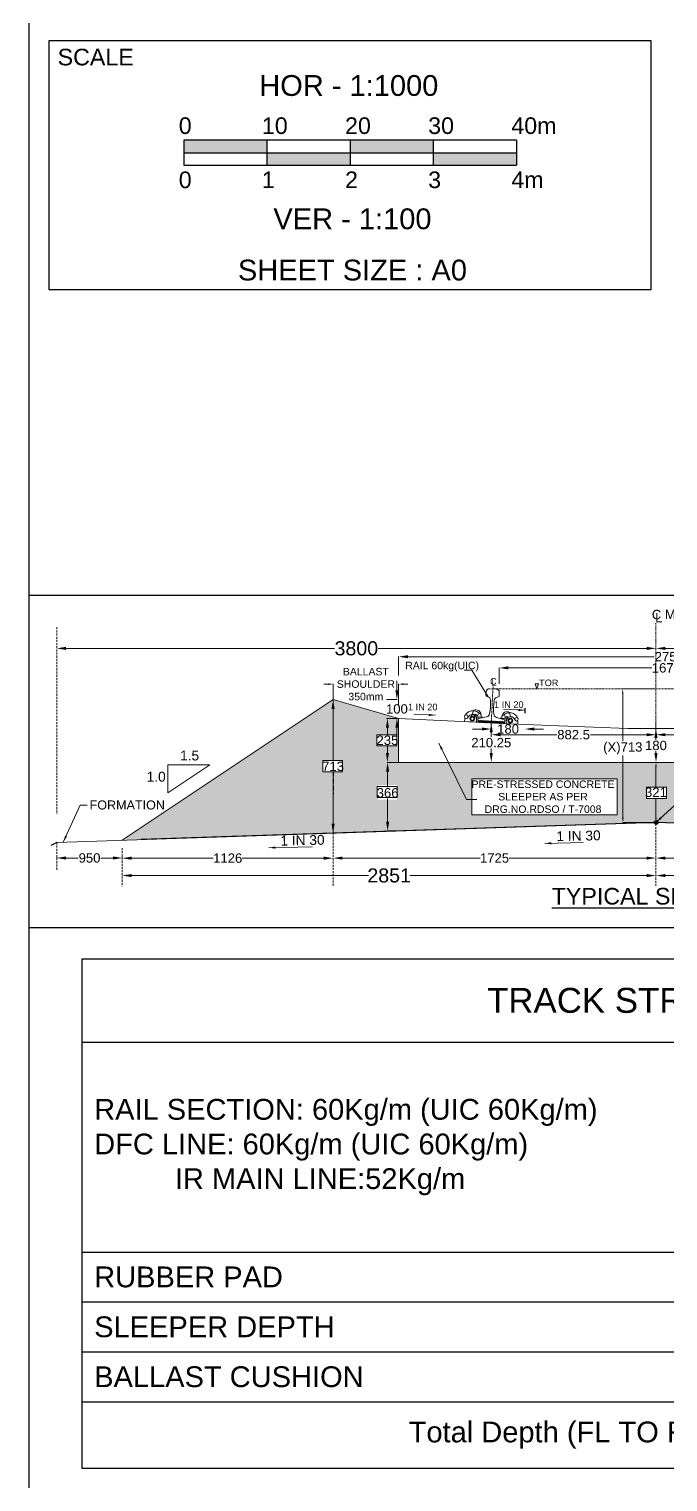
# Model space of a CAD drawing. Header units: metres. Extents: x 0 to 1189, y 0 to 841.
# Drawn here: x 958.5 to 1068.9, y 425.9 to 676.8 of the extents above; entities that cross this region are included whole.
import ezdxf
from ezdxf.enums import TextEntityAlignment as Align

# ---------------------------------------------------------------- set-up
doc = ezdxf.new("R2010")
doc.units = ezdxf.units.M
doc.header["$MEASUREMENT"] = 0
for name, pattern in [('CENTER', [2, 1.25, -0.25, 0.25, -0.25]), ('DASHED', [0.75, 0.5, -0.25]), ('DASHED2', [0.375, 0.25, -0.125])]:
    doc.linetypes.add(name, pattern=pattern)
for name, color, linetype, lineweight in [('AA_CON_0.30', 7, 'Continuous', 30), ('AA_DIM_0.18', 4, 'Continuous', 18), ('AA_TXT_0.20', 7, 'Continuous', 20), ('DIM', 7, 'Continuous', 5), ('DRAWING', 7, 'Continuous', 13), ('HATCH', 254, 'Continuous', 5), ('TRACK', 7, 'Continuous', 25)]:
    doc.layers.add(name, color=color, linetype=linetype, lineweight=lineweight)
doc.layers.add('LEGEND', color=7, linetype='Continuous')
doc.layers.add('title', color=7, linetype='Continuous')
doc.styles.get("Standard").update_dxf_attribs({"font": 'arial.ttf'})
doc.styles.add('Style-Arial', font='arial.ttf')
doc.dimstyles.new('1-100', dxfattribs={"dimtxt": 25, "dimasz": 25, "dimexe": 1, "dimexo": 1, "dimgap": 0.09, "dimtad": 0, "dimtih": 1, "dimtoh": 1, "dimdec": 0, "dimzin": 0, "dimdsep": 46, "dimtxsty": 'Standard', "dimcen": 0.09, "dimclrd": 256, "dimclre": 256, "dimclrt": 256, "dimadec": 0, "dimazin": 0, "dimtfac": 1, "dimtdec": 0, "dimtofl": 0, "dimtmove": 0, "dimatfit": 3, "dimfxl": 1, "dimtolj": 1, "dimtzin": 0, "dimlwd": 9, "dimlwe": 9, "dimarcsym": 0})

# ---------------------------------------------------------------- blocks, each defined once
blk = doc.blocks.new('*T49')
at = {"color": 0, "linetype": 'ByBlock', "lineweight": -2, "transparency": 16777216}
for p, q in [((0, 0), (199.26, 0)), ((0, 0), (0, -87.98)), ((199.26, 0), (199.26, -87.98)), ((0, -14.37), (199.26, -14.37)), ((112.05, -14.37), (112.05, -87.98)), ((112.05, -33.4), (199.26, -33.4)), ((143.15, -33.4), (143.15, -87.98)), ((112.05, -42.02), (199.26, -42.02)), ((0, -50.63), (199.26, -50.63)), ((0, -59.25), (199.26, -59.25)), ((0, -67.87), (199.26, -67.87)), ((0, -76.49), (199.26, -76.49)), ((0, -87.98), (199.26, -87.98))]:
    blk.add_line(p, q, dxfattribs=at)
at = {"color": 0, "transparency": 16777216}
for s, insert, char_height, width, attachment_point in [('TRACK STRUCTURE', (99.63, -7.18), 4.3095, 199.0836, 5), ('{\\C256;Difference between \\PFL- RL (Below Rail Seat)}', (155.65, -23.88), 3.5913, 87.0315, 5), ('{\\C256;RAIL SECTION: 60Kg/m (UIC 60Kg/m) \\PDFC LINE: 60Kg/m (UIC 60Kg/m)                                  IR MAIN LINE:52Kg/m}', (2.15, -32.5), 3.5913, 107.7426, 4), ('IR Line', (127.6, -37.71), 3.591, 30.9249, 5), ('DFC', (171.2, -37.71), 3.591, 55.9342, 5), ('172mm', (127.6, -46.33), 3.591, 30.9249, 5), ('172mm', (171.2, -46.33), 3.591, 55.9342, 5), ('RUBBER PAD ', (2.15, -54.94), 3.5913, 107.7426, 4), ('6mm', (127.6, -54.94), 3.591, 30.9249, 5), ('10mm', (171.2, -54.94), 3.591, 55.9342, 5), ('SLEEPER DEPTH', (2.15, -63.56), 3.5913, 107.7426, 4), ('210mm', (127.6, -63.56), 3.591, 30.9249, 5), ('210mm', (171.2, -63.56), 3.591, 55.9342, 5), ('BALLAST CUSHION', (2.15, -72.18), 3.5913, 107.7426, 4), ('300mm', (127.6, -72.18), 3.591, 30.9249, 5), ('350mm', (171.2, -72.18), 3.591, 55.9342, 5), ('Total Depth (FL TO RL)', (109.18, -82.24), 3.5913, 106.3061, 6), ('688mm', (127.6, -82.24), 3.591, 30.9249, 5), ('742mm', (171.2, -82.24), 3.591, 55.9342, 5)]:
    blk.add_mtext(s, dxfattribs=dict(at, insert=insert, char_height=char_height, width=width, attachment_point=attachment_point))
blk = doc.blocks.new('*D16')
at = {"linetype": 'Continuous', "lineweight": 9, "transparency": 16777216}
for p, q in [((-30840.9, 14590.8), (-30840.9, 14676.8)), ((-30790.9, 14675.8), (-30024.6, 14675.8)), ((-29214.7, 14675.8), (-29870, 14675.8)), ((-29164.7, 14586.9), (-29164.7, 14676.8))]:
    blk.add_line(p, q, dxfattribs=at)
at = {"linetype": 'Continuous', "transparency": 16777216}
for points in [[(-30790.9, 14684.2), (-30790.9, 14667.5), (-30840.9, 14675.8)], [(-29214.7, 14684.2), (-29214.7, 14667.5), (-29164.7, 14675.8)]]:
    blk.add_solid(points, dxfattribs=at)
at = {"layer": 'Defpoints', "color": 0, "linetype": 'Continuous', "transparency": 16777216}
for p in [(-29164.7, 14675.8), (-30840.9, 14589.8), (-29164.7, 14585.9)]:
    blk.add_point(p, dxfattribs=at)
at = {"color": 7, "linetype": 'Continuous', "lineweight": 0, "transparency": 16777216, "insert": (-29947.3, 14675.8), "char_height": 50, "attachment_point": 5}
blk.add_mtext('\\A1;1676 ', dxfattribs=at)
blk = doc.blocks.new('*D17')
at = {"linetype": 'Continuous', "lineweight": 9, "transparency": 16777216}
for p, q in [((-31377.7, 14635), (-31377.7, 14736.6)), ((-31327.7, 14735.6), (-30011.9, 14735.6)), ((-28677.7, 14735.6), (-29851.9, 14735.6)), ((-28627.7, 14586.6), (-28627.7, 14736.6))]:
    blk.add_line(p, q, dxfattribs=at)
at = {"linetype": 'Continuous', "transparency": 16777216}
for points in [[(-31327.7, 14743.9), (-31327.7, 14727.2), (-31377.7, 14735.6)], [(-28677.7, 14743.9), (-28677.7, 14727.2), (-28627.7, 14735.6)]]:
    blk.add_solid(points, dxfattribs=at)
at = {"layer": 'Defpoints', "color": 0, "linetype": 'Continuous', "transparency": 16777216}
for p in [(-28627.7, 14735.6), (-31377.7, 14634), (-28627.7, 14585.6)]:
    blk.add_point(p, dxfattribs=at)
at = {"color": 7, "linetype": 'Continuous', "lineweight": 0, "transparency": 16777216, "insert": (-29931.9, 14735.6), "char_height": 50, "attachment_point": 5}
blk.add_mtext('\\A1;2750 ', dxfattribs=at)
blk = doc.blocks.new('*D19')
at = {"linetype": 'Continuous', "lineweight": 9, "transparency": 16777216}
for p, q in [((-31379.7, 14171.5), (-31437.4, 14171.5)), ((-31436.4, 14121.5), (-31436.4, 14039.1)), ((-31436.4, 13855), (-31436.4, 13978)), ((-31378.8, 13805), (-31437.4, 13805))]:
    blk.add_line(p, q, dxfattribs=at)
at = {"linetype": 'Continuous', "transparency": 16777216}
for points in [[(-31444.7, 14121.5), (-31428.1, 14121.5), (-31436.4, 14171.5)], [(-31444.7, 13855), (-31428.1, 13855), (-31436.4, 13805)]]:
    blk.add_solid(points, dxfattribs=at)
at = {"layer": 'Defpoints', "color": 0, "linetype": 'Continuous', "transparency": 16777216}
for p in [(-31378.7, 14171.5), (-31436.4, 13805), (-31377.8, 13805)]:
    blk.add_point(p, dxfattribs=at)
at = {"color": 7, "linetype": 'Continuous', "transparency": 16777216, "insert": (-31436.4, 14008.5), "char_height": 50, "attachment_point": 5}
blk.add_mtext('\\A1;366', dxfattribs=at)
blk = doc.blocks.new('*D20')
at = {"linetype": 'Continuous', "lineweight": 9, "transparency": 16777216}
for p, q in [((-31752.7, 14589.2), (-31777.7, 14589.2)), ((-31727.7, 14487.8), (-31727.7, 14590.2)), ((-31377.7, 14473.6), (-31377.7, 14590.2)), ((-31352.7, 14589.2), (-31327.7, 14589.2))]:
    blk.add_line(p, q, dxfattribs=at)
at = {"linetype": 'Continuous', "transparency": 16777216}
for points in [[(-31752.7, 14593.3), (-31752.7, 14585), (-31727.7, 14589.2)], [(-31352.7, 14593.3), (-31352.7, 14585), (-31377.7, 14589.2)]]:
    blk.add_solid(points, dxfattribs=at)
at = {"layer": 'Defpoints', "color": 0, "linetype": 'Continuous', "transparency": 16777216}
for p in [(-31377.7, 14589.2), (-31727.7, 14486.8), (-31377.7, 14472.6)]:
    blk.add_point(p, dxfattribs=at)
at = {"color": 7, "linetype": 'Continuous', "transparency": 16777216, "insert": (-31552.7, 14589.2), "char_height": 40, "attachment_point": 5}
blk.add_mtext('\\A1;BALLAST \\PSHOULDER\\P350mm', dxfattribs=at)
blk = doc.blocks.new('*D24')
at = {"linetype": 'Continuous', "lineweight": 9, "transparency": 16777216}
for p, q in [((-31386.7, 14556.5), (-31386.7, 14606.5)), ((-31443.2, 14506.5), (-31385.7, 14506.5)), ((-31443.2, 14406.5), (-31385.7, 14406.5)), ((-31386.7, 14356.5), (-31386.7, 14306.5))]:
    blk.add_line(p, q, dxfattribs=at)
at = {"linetype": 'Continuous', "transparency": 16777216}
for points in [[(-31395, 14556.5), (-31378.4, 14556.5), (-31386.7, 14506.5)], [(-31395, 14356.5), (-31378.4, 14356.5), (-31386.7, 14406.5)]]:
    blk.add_solid(points, dxfattribs=at)
at = {"layer": 'Defpoints', "color": 0, "linetype": 'Continuous', "transparency": 16777216}
for p in [(-31444.2, 14506.5), (-31444.2, 14406.5), (-31386.7, 14406.5)]:
    blk.add_point(p, dxfattribs=at)
at = {"color": 7, "linetype": 'Continuous', "transparency": 16777216, "insert": (-31386.7, 14456.5), "char_height": 50, "attachment_point": 5}
blk.add_mtext('\\A1;100', dxfattribs=at)
blk = doc.blocks.new('*D25')
at = {"linetype": 'Continuous', "lineweight": 9, "transparency": 16777216}
for p, q in [((-30882.9, 14381.7), (-30883.6, 14381.7)), ((-30882.6, 14331.7), (-30882.6, 14307.1)), ((-30882.6, 14221.5), (-30882.6, 14246.1)), ((-30882.9, 14171.5), (-30883.6, 14171.5))]:
    blk.add_line(p, q, dxfattribs=at)
at = {"linetype": 'Continuous', "transparency": 16777216}
for points in [[(-30890.9, 14331.7), (-30874.3, 14331.7), (-30882.6, 14381.7)], [(-30890.9, 14221.5), (-30874.3, 14221.5), (-30882.6, 14171.5)]]:
    blk.add_solid(points, dxfattribs=at)
at = {"layer": 'Defpoints', "color": 0, "linetype": 'Continuous', "transparency": 16777216}
for p in [(-30881.9, 14381.7), (-30882.6, 14171.5), (-30881.9, 14171.5)]:
    blk.add_point(p, dxfattribs=at)
at = {"color": 7, "linetype": 'Continuous', "transparency": 16777216, "insert": (-30882.6, 14276.6), "char_height": 50, "width": 71.138, "attachment_point": 5}
blk.add_mtext('\\A1;210.25', dxfattribs=at)
blk = doc.blocks.new('*D26')
at = {"linetype": 'Continuous', "lineweight": 9, "transparency": 16777216}
for p, q in [((-30932.9, 14349.4), (-30982.9, 14349.4)), ((-30652.9, 14349.4), (-30602.9, 14349.4))]:
    blk.add_line(p, q, dxfattribs=at)
at = {"linetype": 'Continuous', "transparency": 16777216}
for points in [[(-30932.9, 14357.7), (-30932.9, 14341), (-30882.9, 14349.4)], [(-30652.9, 14357.7), (-30652.9, 14341), (-30702.9, 14349.4)]]:
    blk.add_solid(points, dxfattribs=at)
at = {"layer": 'Defpoints', "color": 0, "linetype": 'Continuous', "transparency": 16777216}
for p in [(-30882.9, 14349.4), (-30882.9, 14349.4), (-30702.9, 14349.4)]:
    blk.add_point(p, dxfattribs=at)
at = {"color": 7, "linetype": 'Continuous', "transparency": 16777216, "insert": (-30792.9, 14349.4), "char_height": 50, "attachment_point": 5}
blk.add_mtext('\\A1;180', dxfattribs=at)
blk = doc.blocks.new('*D27')
at = {"linetype": 'Continuous', "lineweight": 9, "transparency": 16777216}
for p, q in [((-32803.8, 13567), (-31538.6, 13567)), ((-30052.7, 13567), (-31317.9, 13567))]:
    blk.add_line(p, q, dxfattribs=at)
at = {"linetype": 'Continuous', "transparency": 16777216}
for points in [[(-32803.8, 13575.3), (-32803.8, 13558.6), (-32853.8, 13567)], [(-30052.7, 13575.3), (-30052.7, 13558.6), (-30002.7, 13567)]]:
    blk.add_solid(points, dxfattribs=at)
at = {"layer": 'Defpoints', "color": 0, "linetype": 'Continuous', "transparency": 16777216}
for p in [(-32853.8, 13567), (-30002.7, 13567), (-30002.7, 13567)]:
    blk.add_point(p, dxfattribs=at)
at = {"color": 7, "linetype": 'Continuous', "transparency": 16777216, "insert": (-31428.2, 13567), "char_height": 75, "attachment_point": 5}
blk.add_mtext('\\A1;2851', dxfattribs=at)
blk = doc.blocks.new('*D28')
at = {"linetype": 'Continuous', "lineweight": 9, "transparency": 16777216}
for p, q in [((-31677.7, 13660.2), (-30942.7, 13660.2)), ((-30052.7, 13660.2), (-30787.7, 13660.2))]:
    blk.add_line(p, q, dxfattribs=at)
at = {"linetype": 'Continuous', "transparency": 16777216}
for points in [[(-31677.7, 13668.5), (-31677.7, 13651.8), (-31727.7, 13660.2)], [(-30052.7, 13668.5), (-30052.7, 13651.8), (-30002.7, 13660.2)]]:
    blk.add_solid(points, dxfattribs=at)
at = {"layer": 'Defpoints', "color": 0, "linetype": 'Continuous', "transparency": 16777216}
for p in [(-31727.7, 13660.2), (-30002.7, 13660.2), (-30002.7, 13660.2)]:
    blk.add_point(p, dxfattribs=at)
at = {"color": 7, "linetype": 'Continuous', "transparency": 16777216, "insert": (-30865.2, 13660.2), "char_height": 50, "attachment_point": 5}
blk.add_mtext('\\A1;1725', dxfattribs=at)
blk = doc.blocks.new('*D29')
at = {"linetype": 'Continuous', "lineweight": 9, "transparency": 16777216}
for p, q in [((-29952.7, 13660.2), (-29217.7, 13660.2)), ((-28327.6, 13660.2), (-29062.7, 13660.2))]:
    blk.add_line(p, q, dxfattribs=at)
at = {"linetype": 'Continuous', "transparency": 16777216}
for points in [[(-29952.7, 13668.5), (-29952.7, 13651.8), (-30002.7, 13660.2)], [(-28327.6, 13668.5), (-28327.6, 13651.8), (-28277.6, 13660.2)]]:
    blk.add_solid(points, dxfattribs=at)
at = {"layer": 'Defpoints', "color": 0, "linetype": 'Continuous', "transparency": 16777216}
for p in [(-30002.7, 13660.2), (-28277.6, 13660.2), (-28277.6, 13660.2)]:
    blk.add_point(p, dxfattribs=at)
at = {"color": 7, "linetype": 'Continuous', "transparency": 16777216, "insert": (-29140.2, 13660.2), "char_height": 50, "attachment_point": 5}
blk.add_mtext('\\A1;1725', dxfattribs=at)
blk = doc.blocks.new('*D31')
at = {"linetype": 'Continuous', "lineweight": 9, "transparency": 16777216}
for p, q in [((-32803.8, 13659.6), (-32368, 13659.6)), ((-31777.7, 13659.6), (-32213.5, 13659.6))]:
    blk.add_line(p, q, dxfattribs=at)
at = {"linetype": 'Continuous', "transparency": 16777216}
for points in [[(-32803.8, 13667.9), (-32803.8, 13651.2), (-32853.8, 13659.6)], [(-31777.7, 13667.9), (-31777.7, 13651.2), (-31727.7, 13659.6)]]:
    blk.add_solid(points, dxfattribs=at)
at = {"layer": 'Defpoints', "color": 0, "linetype": 'Continuous', "transparency": 16777216}
for p in [(-32853.8, 13659.6), (-31727.7, 13659.6), (-31727.7, 13659.6)]:
    blk.add_point(p, dxfattribs=at)
at = {"color": 7, "linetype": 'Continuous', "transparency": 16777216, "insert": (-32290.7, 13659.6), "char_height": 50, "attachment_point": 5}
blk.add_mtext('\\A1;1126', dxfattribs=at)
blk = doc.blocks.new('*D12')
at = {"linetype": 'Continuous', "lineweight": 9, "transparency": 16777216}
for p, q in [((-31378.7, 14406.5), (-31438.5, 14406.5)), ((-31437.5, 14356.5), (-31437.5, 14319.5)), ((-31437.5, 14221.5), (-31437.5, 14258.4)), ((-31378.7, 14171.5), (-31438.5, 14171.5))]:
    blk.add_line(p, q, dxfattribs=at)
at = {"linetype": 'Continuous', "transparency": 16777216}
for points in [[(-31445.8, 14356.5), (-31429.2, 14356.5), (-31437.5, 14406.5)], [(-31445.8, 14221.5), (-31429.2, 14221.5), (-31437.5, 14171.5)]]:
    blk.add_solid(points, dxfattribs=at)
at = {"layer": 'Defpoints', "color": 0, "linetype": 'Continuous', "transparency": 16777216}
for p in [(-31437.5, 14406.5), (-31377.7, 14406.5), (-31377.7, 14171.5)]:
    blk.add_point(p, dxfattribs=at)
at = {"color": 7, "linetype": 'Continuous', "transparency": 16777216, "insert": (-31437.5, 14289), "char_height": 50, "attachment_point": 5}
blk.add_mtext('\\A1;235', dxfattribs=at)
blk = doc.blocks.new('*D11')
at = {"linetype": 'Continuous', "lineweight": 9, "transparency": 16777216}
for p, q in [((-30002.7, 14301.5), (-30002.7, 14292)), ((-30002.7, 14221.5), (-30002.7, 14230.9))]:
    blk.add_line(p, q, dxfattribs=at)
at = {"linetype": 'Continuous', "transparency": 16777216}
for points in [[(-30011.1, 14301.5), (-29994.4, 14301.5), (-30002.7, 14351.5)], [(-30011.1, 14221.5), (-29994.4, 14221.5), (-30002.7, 14171.5)]]:
    blk.add_solid(points, dxfattribs=at)
at = {"layer": 'Defpoints', "color": 0, "linetype": 'Continuous', "transparency": 16777216}
for p in [(-30002.7, 14351.5), (-30002.7, 14351.5), (-30002.7, 14171.5)]:
    blk.add_point(p, dxfattribs=at)
at = {"color": 7, "linetype": 'Continuous', "transparency": 16777216, "insert": (-30002.7, 14261.5), "char_height": 50, "attachment_point": 5}
blk.add_mtext('\\A1;180', dxfattribs=at)
blk = doc.blocks.new('*D32')
at = {"linetype": 'Continuous', "lineweight": 9, "transparency": 16777216}
for p, q in [((-29985.7, 14171.5), (-30003.7, 14171.5)), ((-30002.7, 14146.5), (-30002.8, 14041.7)), ((-30002.8, 13875.8), (-30002.8, 13980.6)), ((-29985.8, 13850.8), (-30003.8, 13850.8))]:
    blk.add_line(p, q, dxfattribs=at)
at = {"linetype": 'Continuous', "transparency": 16777216}
for points in [[(-30006.9, 14146.5), (-29998.6, 14146.5), (-30002.7, 14171.5)], [(-30007, 13875.8), (-29998.6, 13875.8), (-30002.8, 13850.8)]]:
    blk.add_solid(points, dxfattribs=at)
at = {"layer": 'Defpoints', "color": 0, "linetype": 'Continuous', "transparency": 16777216}
for p in [(-29984.7, 14171.5), (-30002.8, 13850.8), (-29984.8, 13850.8)]:
    blk.add_point(p, dxfattribs=at)
at = {"color": 7, "linetype": 'Continuous', "transparency": 16777216, "insert": (-30002.8, 14011.1), "char_height": 50, "attachment_point": 5}
blk.add_mtext('\\A1;321', dxfattribs=at)
blk = doc.blocks.new('*D10')
at = {"linetype": 'Continuous', "lineweight": 9, "transparency": 16777216}
for p, q in [((-30882.9, 14380.7), (-30882.9, 14318)), ((-30002.7, 14380.7), (-30002.7, 14318)), ((-30832.9, 14319), (-30532.4, 14319)), ((-30052.7, 14319), (-30353.2, 14319))]:
    blk.add_line(p, q, dxfattribs=at)
at = {"linetype": 'Continuous', "transparency": 16777216}
for points in [[(-30832.9, 14327.4), (-30832.9, 14310.7), (-30882.9, 14319)], [(-30052.7, 14327.4), (-30052.7, 14310.7), (-30002.7, 14319)]]:
    blk.add_solid(points, dxfattribs=at)
at = {"layer": 'Defpoints', "color": 0, "linetype": 'Continuous', "transparency": 16777216}
for p in [(-30882.9, 14381.7), (-30002.7, 14381.7), (-30002.7, 14319)]:
    blk.add_point(p, dxfattribs=at)
at = {"color": 7, "linetype": 'Continuous', "transparency": 16777216, "insert": (-30442.8, 14319), "char_height": 50, "attachment_point": 5}
blk.add_mtext('\\A1;882.5', dxfattribs=at)
blk = doc.blocks.new('*D33')
at = {"linetype": 'Continuous', "lineweight": 9, "transparency": 16777216}
for p, q in [((-30002.7, 14380.7), (-30002.7, 14318)), ((-29122.6, 14380.7), (-29122.6, 14318)), ((-29952.7, 14319), (-29652.2, 14319)), ((-29172.6, 14319), (-29473.1, 14319))]:
    blk.add_line(p, q, dxfattribs=at)
at = {"linetype": 'Continuous', "transparency": 16777216}
for points in [[(-29952.7, 14327.4), (-29952.7, 14310.7), (-30002.7, 14319)], [(-29172.6, 14327.4), (-29172.6, 14310.7), (-29122.6, 14319)]]:
    blk.add_solid(points, dxfattribs=at)
at = {"layer": 'Defpoints', "color": 0, "linetype": 'Continuous', "transparency": 16777216}
for p in [(-30002.7, 14381.7), (-29122.6, 14381.7), (-30002.7, 14319)]:
    blk.add_point(p, dxfattribs=at)
at = {"color": 7, "linetype": 'Continuous', "transparency": 16777216, "insert": (-29562.7, 14319), "char_height": 50, "attachment_point": 5}
blk.add_mtext('\\A1;882.5', dxfattribs=at)
blk = doc.blocks.new('*D34')
at = {"linetype": 'Continuous', "lineweight": 9, "transparency": 16777216}
for p, q in [((-29952.5, 14780), (-28519.3, 14780)), ((-26852.5, 14780), (-28285.6, 14780))]:
    blk.add_line(p, q, dxfattribs=at)
at = {"linetype": 'Continuous', "transparency": 16777216}
for points in [[(-29952.5, 14788.4), (-29952.5, 14771.7), (-30002.5, 14780)], [(-26852.5, 14788.4), (-26852.5, 14771.7), (-26802.5, 14780)]]:
    blk.add_solid(points, dxfattribs=at)
at = {"layer": 'Defpoints', "color": 0, "linetype": 'Continuous', "transparency": 16777216}
for p in [(-30002.5, 14780), (-26802.5, 14780), (-26802.5, 14780)]:
    blk.add_point(p, dxfattribs=at)
at = {"color": 7, "linetype": 'Continuous', "lineweight": 0, "transparency": 16777216, "insert": (-28402.5, 14780), "char_height": 75, "attachment_point": 5}
blk.add_mtext('\\A1;3800', dxfattribs=at)
blk = doc.blocks.new('*D35')
at = {"linetype": 'Continuous', "lineweight": 9, "transparency": 16777216}
for p, q in [((-29952.6, 13567), (-28687.5, 13567)), ((-27201.7, 13567), (-28466.8, 13567))]:
    blk.add_line(p, q, dxfattribs=at)
at = {"linetype": 'Continuous', "transparency": 16777216}
for points in [[(-29952.6, 13575.3), (-29952.6, 13558.6), (-30002.6, 13567)], [(-27201.7, 13575.3), (-27201.7, 13558.6), (-27151.7, 13567)]]:
    blk.add_solid(points, dxfattribs=at)
at = {"layer": 'Defpoints', "color": 0, "linetype": 'Continuous', "transparency": 16777216}
for p in [(-30002.6, 13567), (-27151.7, 13567), (-27151.7, 13567)]:
    blk.add_point(p, dxfattribs=at)
at = {"color": 7, "linetype": 'Continuous', "transparency": 16777216, "insert": (-28577.2, 13567), "char_height": 75, "attachment_point": 5}
blk.add_mtext('\\A1;2851', dxfattribs=at)
blk = doc.blocks.new('*D15')
at = {"linetype": 'Continuous', "lineweight": 9, "transparency": 16777216}
for p, q in [((-31727.7, 14456.5), (-31727.7, 14180.4)), ((-31727.7, 13843.3), (-31727.7, 14119.3))]:
    blk.add_line(p, q, dxfattribs=at)
at = {"linetype": 'Continuous', "transparency": 16777216}
for points in [[(-31736.1, 14456.5), (-31719.4, 14456.5), (-31727.7, 14506.5)], [(-31736.1, 13843.3), (-31719.4, 13843.3), (-31727.7, 13793.3)]]:
    blk.add_solid(points, dxfattribs=at)
at = {"layer": 'Defpoints', "color": 0, "linetype": 'Continuous', "transparency": 16777216}
for p in [(-31727.7, 14506.5), (-31727.7, 13793.3), (-31727.7, 13793.3)]:
    blk.add_point(p, dxfattribs=at)
at = {"color": 7, "linetype": 'Continuous', "lineweight": 0, "transparency": 16777216, "insert": (-31727.7, 14149.9), "char_height": 50, "attachment_point": 5}
blk.add_mtext('\\A1;713', dxfattribs=at)
blk = doc.blocks.new('*D39')
at = {"linetype": 'Continuous', "lineweight": 9, "transparency": 16777216}
for p, q in [((-33154, 14780), (-31720.3, 14780)), ((-30053, 14780), (-31486.6, 14780))]:
    blk.add_line(p, q, dxfattribs=at)
at = {"linetype": 'Continuous', "transparency": 16777216}
for points in [[(-33154, 14788.4), (-33154, 14771.7), (-33204, 14780)], [(-30053, 14788.4), (-30053, 14771.7), (-30003, 14780)]]:
    blk.add_solid(points, dxfattribs=at)
at = {"layer": 'Defpoints', "color": 0, "linetype": 'Continuous', "transparency": 16777216}
for p in [(-33204, 14780), (-33204, 14780), (-30003, 14780)]:
    blk.add_point(p, dxfattribs=at)
at = {"color": 7, "linetype": 'Continuous', "transparency": 16777216, "insert": (-31603.5, 14780), "char_height": 75, "attachment_point": 5}
blk.add_mtext('\\A1;3800', dxfattribs=at)
blk = doc.blocks.new('*D8')
at = {"linetype": 'Continuous', "lineweight": 9, "transparency": 16777216}
for p, q in [((-30003.7, 14563.5), (-30181.5, 14563.2)), ((-30180.5, 14538.2), (-30180, 14283.8)), ((-30179.3, 13875.4), (-30179.9, 14208.2)), ((-30002.5, 13850.8), (-30180.3, 13850.4))]:
    blk.add_line(p, q, dxfattribs=at)
at = {"linetype": 'Continuous', "transparency": 16777216}
for points in [[(-30176.3, 14538.2), (-30184.6, 14538.2), (-30180.5, 14563.2)], [(-30175.1, 13875.4), (-30183.5, 13875.4), (-30179.3, 13850.4)]]:
    blk.add_solid(points, dxfattribs=at)
at = {"layer": 'Defpoints', "color": 0, "linetype": 'Continuous', "transparency": 16777216}
for p in [(-30002.7, 14563.5), (-30179.3, 13850.4), (-30001.5, 13850.8)]:
    blk.add_point(p, dxfattribs=at)
at = {"color": 7, "linetype": 'Continuous', "transparency": 16777216, "insert": (-30179.9, 14246), "char_height": 50, "attachment_point": 5}
blk.add_mtext('\\A1;(X)713', dxfattribs=at)
blk = doc.blocks.new('*D40')
at = {"linetype": 'Continuous', "lineweight": 9, "transparency": 16777216}
for p, q in [((-33204, 13667.5), (-33204, 13659.6)), ((-33154, 13660.6), (-33089, 13660.6)), ((-32903.8, 13660.6), (-32968.7, 13660.6)), ((-32853.8, 13667.5), (-32853.8, 13659.6))]:
    blk.add_line(p, q, dxfattribs=at)
at = {"linetype": 'Continuous', "transparency": 16777216}
for points in [[(-33154, 13668.9), (-33154, 13652.2), (-33204, 13660.6)], [(-32903.8, 13668.9), (-32903.8, 13652.2), (-32853.8, 13660.6)]]:
    blk.add_solid(points, dxfattribs=at)
at = {"layer": 'Defpoints', "color": 0, "linetype": 'Continuous', "transparency": 16777216}
for p in [(-33204, 13668.5), (-32853.8, 13668.5), (-32853.8, 13660.6)]:
    blk.add_point(p, dxfattribs=at)
at = {"color": 7, "linetype": 'Continuous', "transparency": 16777216, "insert": (-33028.9, 13660.6), "char_height": 50, "attachment_point": 5}
blk.add_mtext('\\A1;950', dxfattribs=at)
blk = doc.blocks.new('SCALE(1-1000 & 1-100)')
h = blk.add_hatch(color=256)
h.dxf.hatch_style = 1
h.paths.add_polyline_path([(10, 1.5), (0, 1.5), (0, 0), (10, 0)])
h.paths.add_polyline_path([(20, 0), (10, 0), (10, -1.5), (20, -1.5)])
h.paths.add_polyline_path([(30, 1.5), (20, 1.5), (20, 0), (30, 0)])
h.paths.add_polyline_path([(40, 0), (30, 0), (30, -1.5), (40, -1.5)])
for p, q in [((40, 1.5), (0, 1.5)), ((0, 1.5), (0, -1.5)), ((0, 0), (40, 0)), ((10, 1.5), (10, -1.5)), ((20, 1.5), (20, -1.5)), ((30, 1.5), (30, -1.5)), ((40, 1.5), (40, -1.5)), ((0, -1.5), (40, -1.5))]:
    blk.add_line(p, q)
at = {"style": 'Style-Arial'}
for s, height, p in [('HOR - 1:1000', 2.5, (9.07, 6.83)), ('0', 2, (-0.61, 2.25)), ('10', 2, (9.39, 2.25)), ('20', 2, (19.39, 2.25)), ('30', 2, (29.39, 2.25)), ('40m', 2, (39.39, 2.25)), ('0', 2, (-0.61, -4.26)), ('1', 2, (9.39, -4.26)), ('2', 2, (19.39, -4.26)), ('3', 2, (29.39, -4.26)), ('4m', 2, (39.39, -4.26)), ('VER - 1:100', 2.5, (10.77, -9.2))]:
    blk.add_text(s, height=height, dxfattribs=at).set_placement(p)
blk.add_text('SHEET SIZE : A0', height=2.5, dxfattribs=at).set_placement((20.28, -14.11), align=Align.MIDDLE_CENTER)
blk = doc.blocks.new('TY-TCS')
at = {"layer": 'HATCH', "linetype": 'Continuous', "lineweight": 5}
h = blk.add_hatch(dxfattribs=at)
h.set_pattern_fill('GRAVEL', color=8, scale=100)
h.set_pattern_definition([(228.0127875, (-923182.697, -235702.207), (-800, -900), [13.4536, -1331.908805]), (184.96974073, (-923191.697, -235712.207), (1200, 100), [23.0868, -2285.592476]), (132.5104471, (-923214.697, -235714.207), (1000, -1100), [16.2788, -1611.60326]), (267.273689, (-923253.697, -235739.207), (100, 2000), [21.0238, -2081.355804]), (292.8336542, (-923254.697, -235760.207), (-500, 1200), [20.6155, -2040.937313]), (357.273689, (-923246.697, -235779.207), (-2000, 100), [21.0238, -2081.355804]), (37.69424047, (-923225.697, -235780.2068), (-1300, -1000), [27.8029, -2752.484855]), (72.25532837, (-923203.697, -235763.207), (700, 2200), [26.2488, -2598.63215]), (121.4295656, (-923195.697, -235738.207), (-800, 1300), [21.095, -2088.407311]), (175.2363583, (-923206.697, -235720.207), (1100, -100), [24.0832, -1180.076258]), (222.3974378, (-923230.697, -235718.2068), (-1200, -1100), [31.1448, -3083.3375]), (138.8140748, (-923154.697, -235740.207), (-700, 600), [10.6301, -1052.384481]), (171.4692344, (-923162.697, -235733.207), (1300, -200), [20.2237, -2002.151142]), (225, (-923182.7, -235730.21), (-1e-14, -100), [14.1421, -127.279256]), (203.1985905, (-923189.697, -235718.207), (500, 200), [7.6158, -753.961511]), (291.8014095, (-923196.697, -235721.207), (-100, 300), [10.7703, -527.746181]), (30.9637565, (-923192.697, -235731.207), (300, 200), [17.4929, -565.60229]), (161.565051, (-923177.697, -235722.207), (200, -100), [12.6491, -303.578666]), (16.3895403, (-923254.697, -235721.207), (1000, 300), [17.72, -1754.284515]), (70.34617594, (-923237.697, -235716.207), (-400, -1100), [14.8661, -1471.740775]), (293.1985905, (-923177.697, -235702.207), (-200, 500), [15.2315, -746.345811]), (343.6104597, (-923171.697, -235716.207), (-1000, 300), [17.72, -1754.284515]), (339.4439548, (-923254.697, -235783.207), (-500, 200), [17.088, -837.312375]), (294.7751406, (-923238.697, -235789.207), (-500, 1100), [14.3178, -1417.464306]), (66.8014095, (-923176.697, -235802.207), (200, 500), [15.2315, -746.345811]), (17.3540246, (-923170.697, -235788.207), (-1300, -400), [16.7631, -1659.542361]), (69.4439548, (-923225.697, -235802.207), (-200, -500), [8.544, -845.856375]), (101.3099325, (-923182.697, -235802.207), (-100, 400), [5.099, -504.802951]), (165.9637565, (-923183.697, -235797.207), (300, -100), [20.6155, -391.695063]), (186.00900596, (-923203.697, -235792.207), (1000, 100), [19.105, -1891.392317]), (303.6900675, (-923192.697, -235740.207), (-100, 200), [14.4222, -346.132928]), (353.1572266, (-923184.697, -235752.207), (1700, -200), [25.1794, -2492.756262]), (60.9453959, (-923159.697, -235755.207), (-400, -700), [10.2956, -1019.267414]), (90, (-923154.7, -235746.21), (-100, 100), [6, -94]), (120.2564372, (-923205.697, -235789.207), (400, -700), [13.8924, -1375.351999]), (48.0127875, (-923212.697, -235777.207), (800, 900), [26.9072, -1318.455205]), (0, (-923194.7, -235757.21), (100, 100), [26, -74]), (325.3048465, (-923168.697, -235757.207), (1000, -700), [15.8114, -1565.32743]), (254.0546041, (-923155.697, -235766.207), (-100, -400), [14.5602, -713.450789]), (207.64597536, (-923159.697, -235780.207), (-1900, -1000), [23.7065, -2346.947418]), (175.42607874, (-923180.697, -235791.207), (-1300, 100), [25.0799, -2482.907341])])
h.paths.add_polyline_path([(-28963.7, 13891.6), (-28314.8, 13891.6)], flags=16)
h.paths.add_polyline_path([(-28628.5, 13962), (-28628.5, 14028.7), (-28510.8, 14028.7), (-28510.8, 13962)], flags=16)
h.paths.add_polyline_path([(-30935.5, 14083.8), (-30237.7, 14083.8), (-30908.6, 14083.8)], flags=0)
h.paths.add_polyline_path([(-31385.6, 13983), (-31491.8, 13983), (-31491.8, 14042.3), (-31385.6, 14042.3)], flags=16)
h.paths.add_polyline_path([(-31385.7, 13983), (-31487, 13983), (-31487, 13972.8), (-31385.8, 13972.8)], flags=16)
h.paths.add_polyline_path([(-31486.9, 14042.3), (-31385.6, 14042.3), (-31385.6, 14049.9), (-31486.9, 14049.9)], flags=16)
h.paths.add_polyline_path([(-31387, 14258.8), (-31493.2, 14258.8), (-31493.2, 14318.1), (-31387, 14318.1)], flags=16)
h.paths.add_polyline_path([(-29902.3, 13940.1), (-29902.3, 13996.1), (-29604.4, 13998.5), (-29604.1, 14000.1), (-29903.4, 13996.8), (-29903.4, 13940.1)], flags=16)
h.paths.add_polyline_path([(-28622.7, 14256.8), (-28622.7, 14316.1), (-28516.5, 14316.1), (-28516.5, 14256.8)], flags=16)
h.paths.add_polyline_path([(-28604.8, 14316.1), (-28535.1, 14316.1), (-28535.1, 14323.7), (-28604.8, 14323.7)], flags=16)
h.paths.add_polyline_path([(-30987.2, 13891.2), (-30987.2, 14083.8), (-30206.6, 14085.6), (-30209.7, 13891.2)], flags=16)
h.paths.add_polyline_path([(-30955.1, 14083.8), (-30227.7, 14083.8), (-30209.7, 14083.8), (-30889.7, 14083.8)], flags=0)
h.paths.add_polyline_path([(-28330.8, 14121.2), (-28330.8, 14180.5), (-28224.6, 14180.5), (-28224.6, 14121.2)], flags=16)
h.paths.add_polyline_path([(-29122.6, 14121.5), (-28968.3, 14120.7), (-28968.3, 13874.2), (-29123, 13877), (-29122.6, 13821.5), (-27151.7, 13755.8), (-27252.7, 13823.1), (-28277.7, 14506.5), (-28627.7, 14406.5), (-28627.7, 14171.5), (-29122.6, 14171.5)])
h.paths.add_polyline_path([(-29528.6, 13996.7), (-29528.6, 13942.8), (-29902.3, 13942.8), (-29902.3, 13996.7)], flags=16)
edge = h.paths.add_edge_path()
edge.add_line((-29299.2, 14120.7), (-29122.6, 14121.5))
edge.add_line((-29122.6, 14121.5), (-29122.6, 14171.5))
edge.add_line((-29122.6, 14171.5), (-30002.7, 14171.5))
edge.add_line((-30002.7, 14171.5), (-30002.7, 14038.4))
edge.add_line((-30002.7, 14038.4), (-29946.7, 14038.4))
edge.add_line((-29946.7, 14038.4), (-29946.7, 13979.1))
edge.add_line((-29946.7, 13979.1), (-30002.7, 13979.1))
edge.add_line((-30002.7, 13979.1), (-30002.7, 13860.7))
edge.add_arc((-30001.8, 13850.8), 9.95, -2.06811, 95.27225, ccw=False)
edge.add_line((-29991.9, 13850.4), (-29122.6, 13821.5))
edge.add_line((-29122.6, 13821.5), (-29123, 13877))
edge.add_line((-29123, 13877), (-29299.2, 13874.2))
edge.add_line((-29299.2, 13874.2), (-29299.2, 14120.7))
h.paths.add_polyline_path([(-29663.4, 13942.8), (-29902.3, 13942.8), (-29902.3, 13939.8), (-29663.4, 13939.8)], flags=16)
h.paths.add_polyline_path([(-31783.1, 14180.7), (-31676.9, 14180.7), (-31676.9, 14121.4), (-31783.1, 14121.4)], flags=16)
edge = h.paths.add_edge_path()
edge.add_line((-30002.7, 13979.1), (-30052.9, 13979.1))
edge.add_line((-30052.9, 13979.1), (-30052.9, 14038.4))
edge.add_line((-30052.9, 14038.4), (-30002.7, 14038.4))
edge.add_line((-30002.7, 14038.4), (-30002.7, 14171.5))
edge.add_line((-30002.7, 14171.5), (-31377.7, 14171.5))
edge.add_line((-31377.7, 14171.5), (-31377.7, 14406.5))
edge.add_line((-31377.7, 14406.5), (-31727.7, 14506.5))
edge.add_line((-31727.7, 14506.5), (-32853.8, 13755.8))
edge.add_line((-32853.8, 13755.8), (-32752.7, 13759.1))
edge.add_line((-32752.7, 13759.1), (-30011.8, 13850.5))
edge.add_arc((-30001.8, 13850.8), 9.95, 95.27225, 181.71717, ccw=False)
edge.add_line((-30002.7, 13860.7), (-30002.7, 13979.1))
at = {"layer": 'HATCH', "linetype": 'Continuous', "lineweight": 0}
h = blk.add_hatch(dxfattribs=at)
h.set_pattern_fill('ANSI31', scale=20, angle=0.00079)
h.set_pattern_definition([(45.0007922, (-237799.7205, -205673.2307), (-1.767791394, 1.767742511), [])])
h.paths.add_polyline_path([(-30953, 14395.2), (-30811.7, 14388.2), (-30812.2, 14378.2), (-30953.5, 14385.2)])
at = {"layer": 'HATCH', "linetype": 'Continuous'}
h = blk.add_hatch(color=7, dxfattribs=at)
h.dxf.hatch_style = 1
h.paths.add_polyline_path([(-30001.7, 13850.8), (-30001.8, 13850.8), (-30011.8, 13850.5, 0.406996), (-30001.7, 13840.8)])
h.paths.add_polyline_path([(-29991.9, 13850.5), (-30001.7, 13850.8), (-30001.7, 13840.8, 0.40215)])
h.paths.add_polyline_path([(-30001.7, 13860.7), (-30001.7, 13850.8), (-29991.9, 13850.5, 0.008187), (-29991.9, 13850.8, 0.411693)])
h.paths.add_polyline_path([(-30001.7, 13860.7, 0.416739), (-30011.8, 13850.8), (-30001.8, 13850.8), (-30001.7, 13850.8)])
at = {"color": 7, "linetype": 'DASHED', "lineweight": 0, "ltscale": 10}
blk.add_line((-30876.6, 14563.5), (-29132.1, 14563.5), dxfattribs=at)
at = {"color": 7, "linetype": 'Continuous'}
for p, q in [((-30702.9, 14460.9), (-30702.9, 14433.9)), ((-30057.9, 13850.8), (-30001.7, 13850.8))]:
    blk.add_line(p, q, dxfattribs=at)
at = {"color": 7, "linetype": 'DASHED2', "lineweight": 0, "ltscale": 45}
blk.add_line((-33204, 13744.1), (-33204, 13592.7), dxfattribs=at)
for points in [[(-33204, 14893.1), (-33204, 13897.2)], [(-30002.7, 13511.1), (-30002.7, 13979.1)], [(-31727.7, 13911.7), (-31727.7, 13510.5)], [(-32853.8, 13713.9), (-32853.8, 13510.5)]]:
    blk.add_lwpolyline(points, dxfattribs=at)
at = {"color": 7, "lineweight": 0, "ltscale": 7}
for points in [[(-30851.2, 14519.5), (-30843.6, 14521, 0.358181), (-30839.6, 14525.9), (-30839.6, 14546.6, 0.399656), (-30854.8, 14562.5), (-30892.7, 14564.4, 0.399656), (-30909.4, 14550), (-30911.5, 14529.5, 0.358181), (-30908, 14524.2), (-30900.7, 14522, -0.316581), (-30886.5, 14503.8, -0.00177), (-30886.4, 14501.7, -0.057277), (-30891.6, 14430.3, -0.305395), (-30907.4, 14414.4), (-30952.5, 14405.5, 0.344151), (-30954.9, 14402.7), (-30955.2, 14397.3, 0.414214), (-30953.3, 14395.2), (-30811.5, 14388.2, 0.414214), (-30809.4, 14390.1), (-30809, 14396.2, 0.344151), (-30810.5, 14398.2), (-30855.2, 14411.8, -0.305395), (-30869.3, 14429.2, -0.057233), (-30867.4, 14500.7, -0.001816), (-30867.1, 14502.9, -0.316581), (-30851.2, 14519.5)], [(-30989.4, 14416.4), (-30975.4, 14449.3, -0.544781), (-30937.2, 14425.8, 1.978454)], [(-30774.7, 14404.6), (-30786.4, 14438.4, 0.544781), (-30826, 14417.6, -1.978454)], [(-30962.2, 14389.7), (-30962.2, 14410.4, 0.669096), (-31005.6, 14412.4, -0.314083), (-31016.8, 14404.9), (-31024.3, 14403.7), (-31025, 14388.8), (-30962.4, 14385.7)], [(-30953.5, 14385.2), (-30962.4, 14385.7), (-30962.2, 14410.4), (-30930.5, 14414.4), (-30930.5, 14409.9), (-30952.5, 14405.5, 0.344151), (-30954.9, 14402.7), (-30955.2, 14397.3, 0.452823), (-30953, 14395.2), (-30953.3, 14389.2)], [(-30812.2, 14378.2), (-30803.4, 14377.7), (-30801.1, 14402.4), (-30832.2, 14409.5), (-30832.6, 14405), (-30811.2, 14398.5, -0.344151), (-30809.1, 14395.4), (-30809.3, 14390, -0.452823), (-30811.7, 14388.2), (-30812, 14382.2)], [(-30803.4, 14377.7), (-30801.1, 14402.4, -0.669096), (-30757.6, 14400, 0.314083), (-30747.2, 14391.4), (-30739.9, 14389.4), (-30740.7, 14374.6), (-30803.4, 14377.7)]]:
    blk.add_lwpolyline(points, format="xyb", dxfattribs=at)
at = {"color": 7, "linetype": 'Continuous', "lineweight": 0}
for points in [[(-32853.8, 13755.7), (-31727.7, 14506.5), (-31377.7, 14406.5), (-31377.7, 14171.5), (-28627.7, 14171.5), (-28627.7, 14406.5), (-28277.7, 14506.5), (-27151.7, 13755.8)], [(-31377.7, 14406.5), (-30702.9, 14372.7), (-30152.7, 14351.5), (-29852.7, 14351.5), (-29302.6, 14372.7), (-28627.7, 14406.5)]]:
    blk.add_lwpolyline(points, dxfattribs=at)
at = {"color": 7, "linetype": 'DASHED', "lineweight": 0, "ltscale": 50}
blk.add_lwpolyline([(-31727.7, 14394.9), (-31727.7, 14180.7)], dxfattribs=at)
at = {"color": 7, "lineweight": 0, "ltscale": 7}
for points in [[(-30972.2, 14409.9), (-30966.3, 14428.1), (-30954.8, 14418.8)], [(-30811.9, 14384.2), (-30812.2, 14378.2), (-30953.5, 14385.2), (-30953, 14395.2), (-30811.7, 14388.2)], [(-30792.2, 14399.3), (-30796.9, 14417.9), (-30808.9, 14409.4)]]:
    blk.add_lwpolyline(points, dxfattribs=at)
at = {"lineweight": 0}
for points in [[(-31493.2, 14318.1), (-31387, 14318.1), (-31387, 14258.8), (-31493.2, 14258.8)], [(-31783.1, 14180.7), (-31676.9, 14180.7), (-31676.9, 14121.4), (-31783.1, 14121.4)], [(-30987.2, 14083.8), (-30209.7, 14083.8), (-30209.7, 13891.2), (-30987.2, 13891.2)], [(-31491.8, 14042.3), (-31385.6, 14042.3), (-31385.6, 13983), (-31491.8, 13983)], [(-30052.9, 14038.4), (-29946.7, 14038.4), (-29946.7, 13979.1), (-30052.9, 13979.1)]]:
    blk.add_lwpolyline(points, close=True, dxfattribs=at)
at = {"color": 7, "linetype": 'DASHED', "ltscale": 50}
blk.add_lwpolyline([(-31727.7, 14121.4), (-31727.7, 14001.8)], dxfattribs=at)
at = {"color": 7, "linetype": 'Continuous'}
blk.add_lwpolyline([(-27252.7, 13759.1), (-30002.8, 13850.8), (-32752.7, 13759.1)], dxfattribs=at)
at = {"color": 7, "lineweight": 0, "ltscale": 7}
for centre, radius in [((-31016.6, 14414.9), 9.49), ((-30983.8, 14405), 12.6), ((-30983.8, 14405), 9.54), ((-30945.9, 14422), 9.49), ((-30817.6, 14413.2), 9.49), ((-30780.9, 14393.7), 12.6), ((-30780.9, 14393.7), 9.54), ((-30747.6, 14401.3), 9.49)]:
    blk.add_circle(centre, radius, dxfattribs=at)
at = {"color": 7, "linetype": 'Continuous'}
blk.add_circle((-30001.8, 13850.8), 9.95, dxfattribs=at)
at = {"color": 7, "lineweight": 0, "ltscale": 7}
for centre, radius, start, end in [((-30980.9, 14399.8), 47.7, 84.30981, 152.98442), ((-30980.9, 14399.8), 47.7, 41.6443, 84.37523), ((-30784.2, 14388.7), 47.7, 23.13049, 134.47061), ((-30976.3, 14400.5), 28.2, 40.47158, 107.25873)]:
    blk.add_arc(centre, radius, start, end, dxfattribs=at)
at = {"layer": 'AA_CON_0.30', "color": 7}
blk.add_line((-33203.9, 13744.1), (-33236.1, 13728), dxfattribs=at)
at = {"layer": 'AA_CON_0.30', "color": 7, "lineweight": 0}
blk.add_lwpolyline([(-33204, 13744.1), (-30002.7, 13850.8)], dxfattribs=at)
at = {"layer": 'AA_CON_0.30', "color": 7}
blk.add_lwpolyline([(-26801.5, 13744.1), (-30001.5, 13850.8)], dxfattribs=at)
at = {"layer": 'AA_DIM_0.18', "color": 7, "lineweight": 9, "ltscale": 7}
for p, q in [((-32611.2, 14158.2), (-32611.2, 14008.2)), ((-32611.2, 14158.2), (-32386.2, 14158.2)), ((-32386.2, 14158.2), (-32611.2, 14008.2))]:
    blk.add_line(p, q, dxfattribs=at)
at = {"layer": 'AA_TXT_0.20', "color": 7}
blk.add_lwpolyline([(-30647.9, 14591.4), (-30630.4, 14591.4), (-30639.2, 14563.5), (-30647.9, 14591.4)], dxfattribs=at)
blk.add_lwpolyline([(-30647.9, 14591.4), (-30630.4, 14591.4), (-30639.2, 14563.5), (-30647.9, 14591.4)], dxfattribs=at)
at = {"layer": 'DRAWING', "color": 7, "linetype": 'CENTER', "lineweight": 0, "ltscale": 5}
blk.add_lwpolyline([(-30002.7, 14351.5), (-30002.7, 14914.8)], dxfattribs=at)
at = {"layer": 'DRAWING', "color": 7, "linetype": 'CENTER', "lineweight": 0, "ltscale": 10}
blk.add_lwpolyline([(-30873.2, 14575), (-30883.2, 14374.7)], dxfattribs=at)
at = {"layer": 'AA_TXT_0.20', "color": 7}
for s, height, p in [('C', 50, (-30025, 14935.8)), ('L', 50, (-30006.9, 14919.6)), ('C', 35, (-30889.3, 14586.6)), ('L', 35, (-30881.4, 14579.2)), ('TOR', 35, (-30627, 14578.7)), ('TOR', 35, (-30627, 14578.7)), ('1.5', 52.5, (-32545.3, 14181.6)), ('1.0', 52.5, (-32723.9, 14068.8))]:
    blk.add_text(s, height=height, dxfattribs=at).set_placement(p)
at = {"layer": 'AA_TXT_0.20', "color": 7, "style": 'Style-Arial'}
for p in [(-31327.6, 14449.5), (-30867.8, 14462.3)]:
    blk.add_text('1 IN 20', height=35, dxfattribs=at).set_placement(p)
at = {"layer": 'AA_TXT_0.20', "color": 7}
for p in [(-32008.8, 13726.4), (-30534.1, 13750.2)]:
    blk.add_text('1 IN 30', height=52.5, rotation=1.33012, dxfattribs=at).set_placement(p)
for s, insert, char_height, width, attachment_point in [('MAIN LINE ', (-29955.3, 14986.9), 50, 633.651, 1), ('\\pxqc;PRE-STRESSED CONCRETE SLEEPER AS PER DRG.NO.RDSO / T-7008', (-30166.2, 14074.8), 40, 879.791, 3), ('FORMATION', (-33028.5, 13967.8), 48, 579.53, 1)]:
    blk.add_mtext(s, dxfattribs=dict(at, insert=insert, char_height=char_height, width=width, attachment_point=attachment_point))
at = {"layer": 'AA_TXT_0.20', "color": 7, "insert": (-31342.2, 14708.7), "char_height": 40, "attachment_point": 1}
blk.add_mtext_dynamic_manual_height_columns('RAIL 60kg(UIC) ', width=586.105, gutter_width=12.5, heights=[0], dxfattribs=at)
at = {"color": 7, "linetype": 'Continuous'}
for p1, p2, distance, text, override, picture, middle in [((-30003, 14780), (-33204, 14780), 0, '3800', {"dimtxt": 75, "dimasz": 50, "dimgap": 5, "dimclrt": 7}, '*D39', (-31603.5, 14780)), ((-30882.9, 14381.7), (-30002.7, 14381.7), -62.7, '882.5', {"dimtxt": 50, "dimasz": 50, "dimgap": 5, "dimclrt": 7}, '*D10', (-30442.8, 14319)), ((-29122.6, 14381.7), (-30002.7, 14381.7), 62.7, '882.5', {"dimtxt": 50, "dimasz": 50, "dimgap": 5, "dimclrt": 7}, '*D33', (-29562.7, 14319)), ((-33204, 13668.5), (-32853.8, 13668.5), -7.9, '950', {"dimtxt": 50, "dimasz": 50, "dimgap": 5, "dimclrt": 7}, '*D40', (-33028.9, 13660.6))]:
    dim = blk.add_aligned_dim(p1=p1, p2=p2, distance=distance, text=text, dimstyle='1-100', override=override, dxfattribs=at)
    dim.commit()
    dim.dimension.update_dxf_attribs({"geometry": picture, "text_midpoint": middle})
at = {"color": 7, "linetype": 'Continuous', "lineweight": 0}
dim = blk.add_aligned_dim(p1=(-30002.5, 14780), p2=(-26802.5, 14780), distance=0, text='3800', dimstyle='1-100', override={"dimtxt": 75, "dimasz": 50, "dimgap": 5, "dimclrt": 7}, dxfattribs=at)
dim.commit()
dim.dimension.update_dxf_attribs({"geometry": '*D34', "text_midpoint": (-28402.5, 14780)})
for base, p1, p2, picture, middle in [((-28627.7, 14735.6), (-31377.7, 14634), (-28627.7, 14585.6), '*D17', (-29931.9, 14735.6)), ((-29164.7, 14675.8), (-30840.9, 14589.8), (-29164.7, 14585.9), '*D16', (-29947.3, 14675.8))]:
    dim = blk.add_linear_dim(base=base, p1=p1, p2=p2, text='<> ', dimstyle='1-100', override={"dimtxt": 50, "dimasz": 50, "dimgap": 5, "dimclrt": 7}, dxfattribs=at)
    dim.commit()
    dim.dimension.update_dxf_attribs({"geometry": picture, "text_midpoint": middle, "dimtype": 160})
at = {"color": 7, "linetype": 'Continuous'}
dim = blk.add_linear_dim(base=(-31377.7, 14589.2), p1=(-31727.7, 14486.8), p2=(-31377.7, 14472.6), text='BALLAST \\PSHOULDER\\P350mm', dimstyle='1-100', override={"dimtxt": 40, "dimgap": 5, "dimclrt": 7}, dxfattribs=at)
dim.commit()
dim.dimension.update_dxf_attribs({"geometry": '*D20', "text_midpoint": (-31552.7, 14589.2)})
for base, p1, p2, angle, picture, middle, dimtype in [((-31386.7, 14406.5), (-31444.2, 14506.5), (-31444.2, 14406.5), 270, '*D24', (-31386.7, 14456.5), 161), ((-31436.4079, 13804.965), (-31378.7268, 14171.462), (-31377.7751, 13804.965), 90, '*D19', (-31436.4079, 14008.5257), 160)]:
    dim = blk.add_linear_dim(base=base, p1=p1, p2=p2, angle=angle, dimstyle='1-100', override={"dimtxt": 50, "dimasz": 50, "dimgap": 5, "dimclrt": 7}, dxfattribs=at)
    dim.commit()
    dim.dimension.update_dxf_attribs({"geometry": picture, "text_midpoint": middle, "dimtype": dimtype})
for base, p1, p2, angle, text, override, picture, middle, dimtype in [((-30179.3, 13850.4), (-30002.7, 14563.5), (-30001.5, 13850.8), 270.10004, '(X)<>', {"dimtxt": 50, "dimgap": 5, "dimclrt": 7}, '*D8', (-30179.9, 14246), 129), ((-30882.6, 14171.5), (-30881.9, 14381.7), (-30881.9, 14171.5), 270, '210.25', {"dimtxt": 50, "dimasz": 50, "dimgap": 5, "dimclrt": 7}, '*D25', (-30882.6, 14276.6), 161)]:
    dim = blk.add_linear_dim(base=base, p1=p1, p2=p2, angle=angle, text=text, dimstyle='1-100', override=override, dxfattribs=at)
    dim.commit()
    dim.dimension.update_dxf_attribs({"geometry": picture, "text_midpoint": middle, "dimtype": dimtype})
at = {"color": 7, "linetype": 'Continuous', "lineweight": 0}
dim = blk.add_aligned_dim(p1=(-31727.7, 14506.5), p2=(-31727.7, 13793.3), distance=0, dimstyle='1-100', override={"dimtxt": 50, "dimasz": 50, "dimgap": 5, "dimclrt": 7}, dxfattribs=at)
dim.commit()
dim.dimension.update_dxf_attribs({"geometry": '*D15', "text_midpoint": (-31727.7, 14149.9)})
at = {"color": 7, "linetype": 'Continuous'}
for p1, p2, distance, override, picture, middle in [((-31377.7, 14171.5), (-31377.7, 14406.5), 59.8, {"dimtxt": 50, "dimasz": 50, "dimgap": 5, "dimclrt": 7}, '*D12', (-31437.5, 14289)), ((-30702.9, 14349.4), (-30882.9, 14349.4), 0, {"dimtxt": 50, "dimasz": 50, "dimgap": 5, "dimclrt": 7}, '*D26', (-30792.9, 14349.4)), ((-30002.7, 14171.5), (-30002.7, 14351.5), 0, {"dimtxt": 50, "dimasz": 50, "dimgap": 5, "dimclrt": 7}, '*D11', (-30002.7, 14261.5)), ((-29984.7, 14171.5), (-29984.8, 13850.8), -18, {"dimtxt": 50, "dimgap": 5, "dimclrt": 7}, '*D32', (-30002.8, 14011.1)), ((-32853.8, 13659.6), (-31727.7, 13659.6), 0, {"dimtxt": 50, "dimasz": 50, "dimgap": 5, "dimclrt": 7}, '*D31', (-32290.7, 13659.6)), ((-31727.7, 13660.2), (-30002.7, 13660.2), 0, {"dimtxt": 50, "dimasz": 50, "dimgap": 5, "dimclrt": 7}, '*D28', (-30865.2, 13660.2)), ((-30002.7, 13660.2), (-28277.6, 13660.2), 0, {"dimtxt": 50, "dimasz": 50, "dimgap": 5, "dimclrt": 7}, '*D29', (-29140.2, 13660.2)), ((-32853.8, 13567), (-30002.7, 13567), 0, {"dimtxt": 75, "dimasz": 50, "dimgap": 5, "dimclrt": 7}, '*D27', (-31428.2, 13567)), ((-30002.6, 13567), (-27151.7, 13567), 0, {"dimtxt": 75, "dimasz": 50, "dimgap": 5, "dimclrt": 7}, '*D35', (-28577.2, 13567))]:
    dim = blk.add_aligned_dim(p1=p1, p2=p2, distance=distance, dimstyle='1-100', override=override, dxfattribs=at)
    dim.commit()
    dim.dimension.update_dxf_attribs({"geometry": picture, "text_midpoint": middle})
at = {"color": 7, "linetype": 'Continuous', "lineweight": 9}
for points in [[(-30702.9, 14449.7), (-30817.9, 14454.7)], [(-31181.1, 14423.1), (-31296.2, 14428.1)], [(-33169.1, 13745.3), (-33078.2, 13943.3), (-33041, 13943.3)], [(-30001.6, 13851.3), (-29902.3, 13942.8)]]:
    blk.add_leader(points, dimstyle='1-100', override={"dimasz": 35}, dxfattribs=at)
at = {"color": 7, "lineweight": 9}
blk.add_leader([(-31162.2, 14273.4), (-31015.4, 13972.8), (-30959.1, 13972.4)], dimstyle='1-100', override={"dimasz": 35}, dxfattribs=at)
at = {"layer": 'DIM', "color": 7, "linetype": 'Continuous', "lineweight": 9}
for points in [[(-30597.2, 13738.5), (-30392.2, 13743.9)], [(-32070.5, 13715.4), (-31837.7, 13720.8)]]:
    blk.add_leader(points, dimstyle='1-100', override={"dimasz": 35}, dxfattribs=at)
at = {"layer": 'TRACK', "color": 7, "linetype": 'Continuous', "lineweight": 9}
blk.add_leader([(-30899.7, 14520.7), (-30986.1, 14664), (-31027.2, 14664)], dimstyle='1-100', dxfattribs=at)

msp = doc.modelspace()

# ---------------------------------------------------------------- linework, layer by layer
for points in [[(962.03, 674.86), (1065.98, 674.86), (1065.98, 631.77), (962.03, 631.77)], [(958.52, 579.05), (1174, 579.05), (1174, 521.57), (958.52, 521.57)]]:
    msp.add_lwpolyline(points, close=True)
at = {"layer": 'title'}
msp.add_lwpolyline([(958.52, 15), (958.52, 826)], dxfattribs=at)

# ---------------------------------------------------------------- block references
for name, p, xscale, yscale, zscale in [('SCALE(1-1000 & 1-100)', (985.27, 655.47), 1.4365, 1.4365, 1.4365), ('TY-TCS', (2037.19, 91.84), 0.03234176641845703, 0.03234176641845703, 0.03234176641845703)]:
    msp.add_blockref(name, p, dxfattribs=dict(xscale=xscale, yscale=yscale, zscale=zscale))
msp.add_blockref('*T49', (967.63, 516.21))

# ---------------------------------------------------------------- texts
at = {"layer": 'LEGEND', "color": 7}
msp.add_text('%%UTYPICAL SECTION', height=2.873, dxfattribs=at).set_placement((1048.83, 525.61))
at = {"layer": 'title', "style": 'Style-Arial'}
msp.add_text('SCALE', height=2.873, dxfattribs=at).set_placement((963.46, 670.55))

doc.saveas('drawing.dxf')
